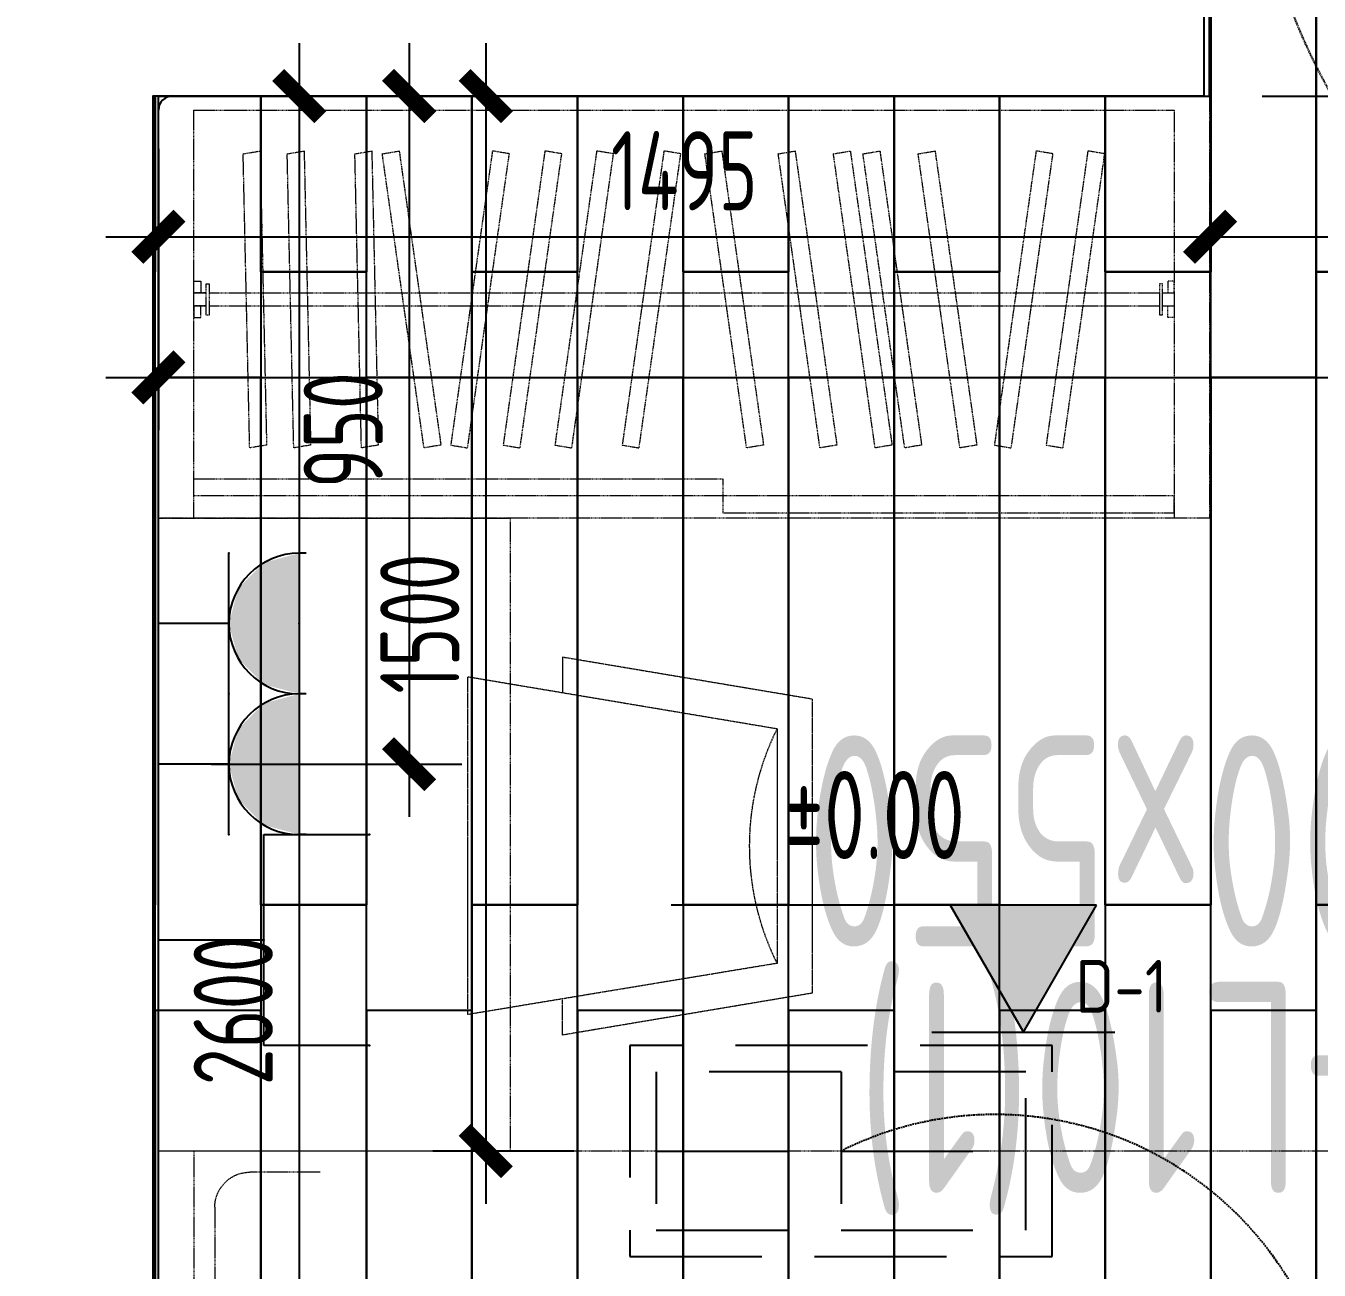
# Model space of a CAD drawing. Header units: millimetres. Extents: x 101598 to 258742, y -131098 to 15111.
# Drawn here: x 243857 to 245695, y -93199 to -91430 of the extents above; entities that cross this region are included whole.
import ezdxf
from ezdxf.enums import TextEntityAlignment as Align
from ezdxf.xclip import XClip

# ---------------------------------------------------------------- set-up
doc = ezdxf.new("R2010")
doc.units = ezdxf.units.MM
doc.header["$LTSCALE"] = 10
doc.header["$XCLIPFRAME"] = 2
for name, pattern in [('134H户型$0$DASH', [0.35, 0.25, -0.1]), ('DASH', [0.35, 0.25, -0.1]), ('HIDDEN2', [0.1875, 0.125, -0.0625])]:
    doc.linetypes.add(name, pattern=pattern)
doc.layers.get('DEFPOINTS').update_dxf_attribs({"color": 251})
for name, color, linetype in [('Z-C天-CEILITE', 2, 'DASH'), ('Z-C天-LITEDIM', 1, 'Continuous'), ('Z-E平-EQUIP-动力', 3, 'Continuous'), ('Z-E平-EQUIP-动力DIM', 1, 'Continuous'), ('Z-E平-EQUIP-照明', 3, 'Continuous'), ('Z-E平-EQUIP-通讯', 3, 'Continuous'), ('Z-F平-FLOOR2-HATCH', 8, 'Continuous'), ('Z-F平-FLOORDIM', 1, 'Continuous'), ('Z-P平-DOOR1', 2, 'Continuous'), ('Z-P平-WALL1', 5, 'Continuous'), ('Z-P平-WALLDIM', 1, 'Continuous')]:
    doc.layers.add(name, color=color, linetype=linetype)
doc.layers.add('Z-P平-FURN1', color=3, linetype='HIDDEN2', lineweight=0)
doc.styles.add('$_TCH_LABEL', font='COMPLEX', dxfattribs={"bigfont": 'GBCBIG'})
doc.styles.add('_TCH_LABEL', font='COMPLEX', dxfattribs={"bigfont": 'GBCBIG'})
doc.styles.add('F-MARK', font='', dxfattribs={"width": 0.8})
doc.styles.add('MD(BLIP)', font='ARCHSTYL.SHX', dxfattribs={"bigfont": 'hza.shx'})
doc.styles.add('MD(DimT)', font='ARCHS.SHX', dxfattribs={"width": 0.8, "bigfont": 'hza.shx'})
doc.styles.add('MD(DimT)2', font='ARCHS.SHX', dxfattribs={"width": 0.8, "bigfont": 'hza.shx'})
doc.styles.add('TSSD2', font='tssdeng2.shx', dxfattribs={"width": 0.8, "bigfont": 'fstxt.shx'})
doc.styles.get('F-MARK').set_extended_font_data('Century Gothic')
doc.dimstyles.new('MD-DIM_75', dxfattribs={"dimscale": 75, "dimtxt": 1.5, "dimasz": 0.8, "dimexe": 1, "dimexo": 1, "dimgap": 0.5, "dimtad": 1, "dimdec": 0, "dimzin": 0, "dimdsep": 46, "dimtxsty": 'MD(DimT)', "dimblk": 'ARCHTICK', "dimcen": 0.09, "dimdle": 1, "dimclrd": 1, "dimclre": 1, "dimclrt": 2, "dimadec": 0, "dimazin": 0, "dimtfac": 1, "dimtdec": 0, "dimtix": 1, "dimtmove": 2, "dimatfit": 3, "dimldrblk": 'ARCHTICK', "dimfxl": 8, "dimfxlon": 1, "dimtolj": 1, "dimtzin": 0, "dimarcsym": 0})

# ---------------------------------------------------------------- blocks, each defined once
blk = doc.blocks.new('TYRYE')
at = {"layer": 'DEFPOINTS', "style": 'TSSD2', "width": 0.7}
for s, p in [('200x550', (262415.5690075852, -92797.95580210432, -6.675914804632698)), ('2-L10(1)', (262415.5682494618, -93148.26349441094, -6.675914804632698))]:
    blk.add_text(s, height=299.9999999999999, rotation=179.9998760010506, dxfattribs=at).set_placement(p)
blk = doc.blocks.new('_ArchTick')
at = {"color": 0, "linetype": 'ByBlock', "const_width": 0.4}
blk.add_lwpolyline([(-0.5, -0.5), (0.5, 0.5)], dxfattribs=at)
blk = doc.blocks.new('*D202')
at = {"layer": 'DEFPOINTS', "color": 0, "transparency": 16777216}
for p in [(244045.8996272435, -91530.05367264443), (245540.4797445994, -91530.05367264443), (245540.4797445994, -91730.05367256954)]:
    blk.add_point(p, dxfattribs=at)
at = {"layer": 'Z-P平-WALLDIM', "color": 1, "lineweight": -2, "transparency": 16777216}
for p, q in [((244045.8996272435, -91605.05367264443), (244045.8996272435, -91805.05367256954)), ((245540.4797445994, -91605.05367264443), (245540.4797445994, -91805.05367256954)), ((243970.8996272435, -91730.05367256954), (245615.4797445994, -91730.05367256954))]:
    blk.add_line(p, q, dxfattribs=at)
at = {"layer": 'Z-P平-WALLDIM', "color": 1, "lineweight": -2, "transparency": 16777216, "xscale": 60, "yscale": 60, "zscale": 60, "rotation": 180}
blk.add_blockref('_ArchTick', (244045.8996272435, -91730.05367256954), dxfattribs=at)
at = {"layer": 'Z-P平-WALLDIM', "color": 1, "lineweight": -2, "transparency": 16777216, "xscale": 60, "yscale": 60, "zscale": 60}
blk.add_blockref('_ArchTick', (245540.4797445994, -91730.05367256954), dxfattribs=at)
at = {"layer": 'Z-P平-WALLDIM', "color": 2, "transparency": 16777216, "insert": (244793.1896859214, -91636.30367256954), "char_height": 112.5, "attachment_point": 5, "style": 'MD(DimT)'}
blk.add_mtext('\\A1;1495', dxfattribs=at)
blk = doc.blocks.new('*D203')
at = {"layer": 'DEFPOINTS', "color": 0, "transparency": 16777216}
for p in [(245540.4797445994, -91530.05367264443), (246450.4797448011, -91530.05367256954), (246450.4797448011, -91730.05367256954)]:
    blk.add_point(p, dxfattribs=at)
at = {"layer": 'Z-P平-WALLDIM', "color": 1, "lineweight": -2, "transparency": 16777216}
for p, q in [((245540.4797445994, -91605.05367264443), (245540.4797445994, -91805.05367256954)), ((246450.4797448011, -91605.05367256954), (246450.4797448011, -91805.05367256954)), ((245465.4797445994, -91730.05367256954), (246525.4797448011, -91730.05367256954))]:
    blk.add_line(p, q, dxfattribs=at)
at = {"layer": 'Z-P平-WALLDIM', "color": 1, "lineweight": -2, "transparency": 16777216, "xscale": 60, "yscale": 60, "zscale": 60, "rotation": 180}
blk.add_blockref('_ArchTick', (245540.4797445994, -91730.05367256954), dxfattribs=at)
at = {"layer": 'Z-P平-WALLDIM', "color": 1, "lineweight": -2, "transparency": 16777216, "xscale": 60, "yscale": 60, "zscale": 60}
blk.add_blockref('_ArchTick', (246450.4797448011, -91730.05367256954), dxfattribs=at)
at = {"layer": 'Z-P平-WALLDIM', "color": 2, "transparency": 16777216, "insert": (245995.4797447002, -91636.30367256954), "char_height": 112.5, "attachment_point": 5, "style": 'MD(DimT)'}
blk.add_mtext('\\A1;910', dxfattribs=at)
blk = doc.blocks.new('*D208')
at = {"layer": 'DEFPOINTS', "color": 0, "transparency": 16777216}
for p in [(244045.8996272435, -91730.05367256954), (251190.5507962861, -91730.05367256954), (251190.5507962861, -91930.05367256954)]:
    blk.add_point(p, dxfattribs=at)
at = {"layer": 'Z-P平-WALLDIM', "color": 1, "lineweight": -2, "transparency": 16777216}
for p, q in [((244045.8996272435, -91805.05367256954), (244045.8996272435, -92005.05367256954)), ((251190.5507962861, -91805.05367256954), (251190.5507962861, -92005.05367256954)), ((243970.8996272435, -91930.05367256954), (251265.5507962861, -91930.05367256954))]:
    blk.add_line(p, q, dxfattribs=at)
at = {"layer": 'Z-P平-WALLDIM', "color": 1, "lineweight": -2, "transparency": 16777216, "xscale": 60, "yscale": 60, "zscale": 60, "rotation": 180}
blk.add_blockref('_ArchTick', (244045.8996272435, -91930.05367256954), dxfattribs=at)
at = {"layer": 'Z-P平-WALLDIM', "color": 1, "lineweight": -2, "transparency": 16777216, "xscale": 60, "yscale": 60, "zscale": 60}
blk.add_blockref('_ArchTick', (251190.5507962861, -91930.05367256954), dxfattribs=at)
at = {"layer": 'Z-P平-WALLDIM', "color": 2, "transparency": 16777216, "insert": (247618.2252117648, -91836.30367256954), "char_height": 112.5, "attachment_point": 5, "style": 'MD(DimT)'}
blk.add_mtext('\\A1;7145', dxfattribs=at)
blk = doc.blocks.new('*D209')
at = {"layer": 'DEFPOINTS', "color": 0, "transparency": 16777216}
for p in [(245539.4797444049, -91030.05365083403), (245539.4797445994, -91530.05367256957), (245820.5508362066, -91530.05367256957)]:
    blk.add_point(p, dxfattribs=at)
at = {"layer": 'Z-P平-WALLDIM', "color": 1, "lineweight": -2, "transparency": 16777216}
for p, q in [((245820.5508362066, -90955.05365083403), (245820.5508362066, -91605.05367256957)), ((245614.4797444049, -91030.05365083403), (245895.5508362066, -91030.05365083403)), ((245614.4797445994, -91530.05367256957), (245895.5508362066, -91530.05367256957))]:
    blk.add_line(p, q, dxfattribs=at)
at = {"layer": 'Z-P平-WALLDIM', "color": 1, "lineweight": -2, "transparency": 16777216, "xscale": 60, "yscale": 60, "zscale": 60}
for p, rotation in [((245820.5508362066, -91030.05365083403), 90), ((245820.5508362066, -91530.05367256957), 270)]:
    blk.add_blockref('_ArchTick', p, dxfattribs=dict(at, rotation=rotation))
at = {"layer": 'Z-P平-WALLDIM', "color": 2, "transparency": 16777216, "insert": (245726.8008362066, -91280.05366170187), "char_height": 112.5, "attachment_point": 5, "rotation": 90, "style": 'MD(DimT)'}
blk.add_mtext('\\A1;500', dxfattribs=at)
blk = doc.blocks.new('*D210')
at = {"layer": 'DEFPOINTS', "color": 0, "transparency": 16777216}
for p in [(244045.8996272436, -91530.05367264446), (244045.8996272392, -94130.05228391844), (244245.8996272393, -94130.05228391844)]:
    blk.add_point(p, dxfattribs=at)
at = {"layer": 'Z-P平-WALLDIM', "color": 1, "lineweight": -2, "transparency": 16777216}
for p, q in [((244245.8996272393, -91455.05367264446), (244245.8996272393, -94205.05228391844)), ((244120.8996272436, -91530.05367264446), (244320.8996272393, -91530.05367264446)), ((244120.8996272392, -94130.05228391844), (244320.8996272393, -94130.05228391844))]:
    blk.add_line(p, q, dxfattribs=at)
at = {"layer": 'Z-P平-WALLDIM', "color": 1, "lineweight": -2, "transparency": 16777216, "xscale": 60, "yscale": 60, "zscale": 60}
for p, rotation in [((244245.8996272393, -91530.05367264446), 90), ((244245.8996272393, -94130.05228391844), 270)]:
    blk.add_blockref('_ArchTick', p, dxfattribs=dict(at, rotation=rotation))
at = {"layer": 'Z-P平-WALLDIM', "color": 2, "transparency": 16777216, "insert": (244152.1496272392, -92830.0529782815), "char_height": 112.5, "attachment_point": 5, "rotation": 90, "style": 'MD(DimT)'}
blk.add_mtext('\\A1;2600', dxfattribs=at)
blk = doc.blocks.new('MD标高符号')
blk.add_hatch(color=256).paths.add_polyline_path([(1.388888888890506, 2.40562612163194), (-1.388888888905058, 2.40562612163194), (0, 1.818989403545856e-11)])
blk.add_line((-1.736111111109494, 3.637978807091713e-12), (1.736111111109494, 3.637978807091713e-12))
blk.add_lwpolyline([(1.388888888890506, 2.405626121624664), (-6.670300077676075, 2.405626121624664)])
blk.add_lwpolyline([(1.388888888890506, 2.405626121624664), (-1.388888888890506, 2.405626121624664), (0, 7.275957614183426e-12)], close=True)
at = {"style": 'F-MARK', "width": 0.8}
blk.add_attdef('LEVEL', text='', height=2.5, dxfattribs=at).set_placement((0, 3.284810429810022), align=Align.CENTER)
blk = doc.blocks.new('e rtfdsx')
at = {"color": 8}
for p, q in [((0, -1.499924978837271), (0, 1.499924978837839)), ((-3.499924978837953, 0), (3.499924978837953, 0))]:
    blk.add_line(p, q, dxfattribs=at)
for points in [[(-3.999899971782725, -1.999899971783066), (-3.999899971782725, 1.999899971783634), (3.999899971782725, 1.999899971783407), (3.999899971784544, -1.999899971783407)], [(-3.499924978837953, -1.499924978837271), (-3.499924978837953, 1.499924978837839), (3.499924978837953, 1.499924978837839), (3.499924978837953, -1.499924978837271)]]:
    blk.add_lwpolyline(points, close=True)
blk = doc.blocks.new('*D251')
at = {"layer": 'DEFPOINTS', "color": 0, "transparency": 16777216}
for p in [(244711.025851897, -91530.05367264524), (244511.0258518971, -93030.05165796982), (244711.025851897, -93030.05165796982)]:
    blk.add_point(p, dxfattribs=at)
at = {"layer": 'Z-C天-LITEDIM', "color": 1, "lineweight": -2, "transparency": 16777216}
for p, q in [((244511.0258518971, -91455.05367264524), (244511.0258518971, -93105.05165796982)), ((244636.025851897, -91530.05367264524), (244436.0258518971, -91530.05367264524)), ((244636.025851897, -93030.05165796982), (244436.0258518971, -93030.05165796982))]:
    blk.add_line(p, q, dxfattribs=at)
at = {"layer": 'Z-C天-LITEDIM', "color": 1, "lineweight": -2, "transparency": 16777216, "xscale": 60, "yscale": 60, "zscale": 60}
for p, rotation in [((244511.0258518971, -91530.05367264524), 90), ((244511.0258518971, -93030.05165796982), 270)]:
    blk.add_blockref('_ArchTick', p, dxfattribs=dict(at, rotation=rotation))
at = {"layer": 'Z-C天-LITEDIM', "color": 2, "transparency": 16777216, "insert": (244417.2758518971, -92280.05266530758), "char_height": 112.5, "attachment_point": 5, "rotation": 90, "style": 'MD(DimT)'}
blk.add_mtext('\\A1;1500', dxfattribs=at)
blk = doc.blocks.new('putongersancha')
for p, q in [((-1.333300010660821, 0.1333300010738299), (-1.333300010660821, 0)), ((-1.333300010660821, 0), (1.333300010660821, 0)), ((1.333300010660821, 0.1333300010738299), (1.333300010660821, 0)), ((1.333300010660821, -1.333300010660821), (-1.333300010660821, -1.333300010660821)), ((0, -1.333300010660821), (0, -2.666600021321642))]:
    blk.add_line(p, q)
blk.add_arc((0, 0), 1.33330001066089, 180, 0)
for p in [(0, 0), (-1.333300010660821, -1.333300010660821), (1.333300010660821, -1.333300010660821)]:
    blk.add_point(p)
for points in [[(1.154671680095419, -0.6666500053304105), (-1.154671680095475, -0.6666500053304105), (1.333300010660821, 0), (-1.333300010660821, 0)], [(0.6666500053304389, -1.154671680095419), (-0.6666500053304389, -1.154671680095419), (1.154671680095419, -0.6666500053304105), (-1.154671680095475, -0.6666500053304105)], [(0, -1.333300010660821), (0, -1.333300010660821), (0.6666500053304389, -1.154671680095419), (-0.6666500053304389, -1.154671680095419)]]:
    blk.add_solid(points)
blk = doc.blocks.new('*U136')
at = {"layer": 'Z-E平-EQUIP-动力', "xscale": 1.000025000625016, "yscale": 1.000025000625016, "zscale": 1.000025000625016}
blk.add_blockref('putongersancha', (3837.456876518214, 803.3132400273007), dxfattribs=at)
blk = doc.blocks.new('*D263')
at = {"layer": 'DEFPOINTS', "color": 0, "transparency": 16777216}
for p in [(244045.8996272438, -91530.05367264437), (244045.8996272415, -92480.05288720844), (244402.1472685341, -92480.05288720844)]:
    blk.add_point(p, dxfattribs=at)
at = {"layer": 'Z-E平-EQUIP-动力DIM', "color": 1, "lineweight": -2, "transparency": 16777216}
for p, q in [((244402.1472685341, -91455.05367264437), (244402.1472685341, -92555.05288720844)), ((244120.8996272438, -91530.05367264437), (244477.1472685341, -91530.05367264437)), ((244120.8996272415, -92480.05288720844), (244477.1472685341, -92480.05288720844))]:
    blk.add_line(p, q, dxfattribs=at)
at = {"layer": 'Z-E平-EQUIP-动力DIM', "color": 1, "lineweight": -2, "transparency": 16777216, "xscale": 60, "yscale": 60, "zscale": 60}
for p, rotation in [((244402.1472685341, -91530.05367264437), 90), ((244402.1472685341, -92480.05288720844), 270)]:
    blk.add_blockref('_ArchTick', p, dxfattribs=dict(at, rotation=rotation))
at = {"layer": 'Z-E平-EQUIP-动力DIM', "color": 2, "transparency": 16777216, "insert": (244308.397268534, -92005.05327992646), "char_height": 112.5, "attachment_point": 5, "rotation": 90, "style": 'MD(DimT)'}
blk.add_mtext('\\A1;950', dxfattribs=at)
blk = doc.blocks.new('134H户型$0$dianhuachazuo')
for p, q in [((-1.999950015991146, 1.995954111858055), (-1.999950015991146, 3.995904127849201)), ((1.999950015991146, 3.995904127849201), (1.999950015991146, 1.995954111858055)), ((1.999950015991146, 1.995954111858055), (-1.999950015991146, 1.995954111858055)), ((0, 1.997952063924629), (0, 0))]:
    blk.add_line(p, q)
for p in [(-1.999950015991146, 3.995904127849201), (1.999950015991146, 3.995904127849201), (0, 1.995954111858055)]:
    blk.add_point(p)
at = {"style": '$_TCH_LABEL', "flags": 8}
blk.add_attdef('$TEXT$', text='', height=1.59996001279292, dxfattribs=at).set_placement((0, 3.995904127849201), align=Align.MIDDLE_CENTER)
blk = doc.blocks.new('*U267')
blk.add_point((-2.842170943040401e-14, 0))
at = {"layer": 'Z-E平-EQUIP-通讯'}
ref = blk.add_blockref('134H户型$0$dianhuachazuo', (-2.842170943040401e-14, 0), dxfattribs=at)
ref.add_attrib('$TEXT$', 'TD', dxfattribs={"layer": '0', "height": 1.59996001279292, "style": '_TCH_LABEL'}).set_placement((-3.108624468950438e-14, -10.00409587215086), align=Align.BOTTOM_CENTER)
at = {"style": '_TCH_LABEL', "flags": 9}
blk.add_attdef('A', (-2.842170943040401e-14, 0), '', height=7.999800063964599e-05, dxfattribs=at)
blk = doc.blocks.new('A$C5145194D')
at = {"linetype": 'Continuous'}
for p, q in [((9.999931549027679, 754.934753103822), (9.999931549027679, 813.9511465464602)), ((13.25128254223091, 754.934753103822), (13.25128254223091, 813.9511465464602)), ((46.06550531950779, 761.4921301529976), (46.06550531952234, 807.3937694972847)), ((46.06550531952234, 807.3937694972847), (49.99993154901313, 807.3937694972847)), ((93.93435777853301, 807.3937694972847), (89.99993154901313, 807.3937694972847)), ((93.93435777853301, 761.4921301529976), (93.93435777853301, 807.3937694972847)), ((126.7485805558244, 754.934753103822), (126.7485805558244, 813.9511465464602)), ((129.9999315490277, 754.934753103822), (129.9999315490277, 813.9511465464602)), ((139.9999315489695, 784.4429498251411), (-6.845103052910417e-05, 784.4429498251411)), ((46.06550531950779, 761.4921301529976), (49.99993154901313, 761.4921301529976)), ((93.93435777853301, 761.4921301529976), (89.99993154901313, 761.4921301529976))]:
    blk.add_line(p, q, dxfattribs=at)
blk.add_lwpolyline([(49.99993154901313, 1.20124313980341e-05), (89.99993154901313, 1.20124313980341e-05), (89.99993154901313, 902.9728632943588), (49.99993154901313, 902.9728632943588)], close=True)
at = {"color": 8, "linetype": 'HIDDEN2'}
blk.add_arc((44.41131450691319, -14.80208172231505), 918.92192233055, 1.014569886305627, 87.15633292295186, dxfattribs=at)
at = {"linetype": 'Continuous'}
for centre, radius, start, end in [((-56.77440733934054, 576.5114729458), 246.6503819850128, 65.35806896309009, 74.29260757733591), ((196.774270437425, 576.5114729459165), 246.6503819850255, 105.7073924226641, 114.6419310369099), ((-56.7744073382928, 992.3744267042493), 246.6503819844292, 285.7073924219994, 294.6419310325859), ((196.7742704363336, 992.3744267040747), 246.6503819842825, 245.3580689674141, 254.2926075780006)]:
    blk.add_arc(centre, radius, start, end, dxfattribs=at)
blk = doc.blocks.new('A$C75332F51')
for p, q in [((1100.00070923593, 50.00015076209093), (0.0006958996818866581, 50.00029825140518)), ((0.0007065593381412327, 0.0002976684409077279), (1100.000719895848, 0.0001507622582721524))]:
    blk.add_line(p, q)
blk.add_lwpolyline([(0.0007065593381412327, 0.0002976684409077279), (0.000297228223644197, 1920.000297668503), (1100.000310564472, 1920.000150762145), (1100.000719895615, 0.0001507620836491697)], close=True)
at = {"color": 8, "linetype": 'HIDDEN2'}
blk.add_lwpolyline([(1070.000690058572, 230.0001447690302), (1070.000710035471, 130.0001447690302, -0.4142135623731803), (1020.000720023905, 80.00013478059554), (845.0007200239052, 80.0000998210744)], format="xyb", dxfattribs=at)
blk = doc.blocks.new('23RFWEDS')
at = {"linetype": 'HIDDEN2'}
for p, q in [((0, 0), (1493.580118900863, 0.1186310805060202)), ((-1.545122358947992e-06, -0.004357889323728159), (1493.580117355799, 0.1142731911822921)), ((-2.328306436538696e-10, -600), (0, 0)), ((1493.580118900863, 0.1186310805060202), (1493.580118900863, -599.9967178662628)), ((1493.580117355799, 0.1142731911822921), (1493.580117355799, -600.0010757555865)), ((-1.545355189591646e-06, -600.0043578893237), (-1.545122358947992e-06, -0.004357889323728159)), ((50, -20), (1443.580118900863, -19.88136892671173)), ((49.99999845487764, -20.00435788932373), (1443.580117355799, -19.88572681603546)), ((49.99999999813735, -599.9999999925494), (50, -20)), ((49.999998453015, -600.0043578818731), (49.99999845487764, -20.00435788932373)), ((1443.580118900863, -19.88136892671173), (1443.580118899001, -600.00146310938)), ((1443.580117355799, -19.88572681603546), (1443.580117353937, -600.0058209987037)), ((1493.580118900863, -599.9967178662628), (-2.328306436538696e-10, -600)), ((1493.580117355799, -600.0010757555865), (-1.545355189591646e-06, -600.0043578893237))]:
    blk.add_line(p, q, dxfattribs=at)
at = {"color": 8, "linetype": 'HIDDEN2'}
for p, q in [((49.99999999906868, -279.9690045785974), (49.99999999906868, -263.3536199633381)), ((49.99999999906868, -263.3536199633381), (60.24390243808739, -263.3536199633381)), ((49.99999845394632, -279.9733624679211), (49.99999845394632, -263.3579778526619)), ((49.99999845394632, -263.3579778526619), (60.24390089296503, -263.3579778526619)), ((60.24390243808739, -263.3536199633381), (60.24390243808739, -279.9690045788302)), ((60.24390089296503, -263.3579778526619), (60.24390089296503, -279.9733624681539)), ((67.81475819391198, -311.3536199633381), (67.81475819414482, -267.0459276555921)), ((67.81475819414482, -267.0459276555921), (72.20500209648162, -267.0459276555921)), ((67.81475664878963, -311.3579778526619), (67.81475664902246, -267.0502855449158)), ((67.81475664902246, -267.0502855449158), (72.20500055135926, -267.0502855449158)), ((72.20500209648162, -267.0459276555921), (72.20500209624879, -311.3536199633381)), ((72.20500055135926, -267.0502855449158), (72.20500055112643, -311.3579778526619)), ((1422.594628945226, -266.9272965825367), (1422.594628944993, -311.2349888900499)), ((1426.984872847563, -266.9272965825367), (1422.594628945226, -266.9272965825367)), ((1422.594627400162, -266.9316544718604), (1422.594627399929, -311.2393467793736)), ((1426.984871302499, -266.9316544718604), (1422.594627400162, -266.9316544718604)), ((1426.984872847563, -311.2349888902827), (1426.984872847563, -266.9272965825367)), ((1426.984871302499, -311.2393467796064), (1426.984871302499, -266.9316544718604)), ((1434.555728603387, -263.2349888902827), (1434.555728603387, -279.8503735055419)), ((1443.580118900165, -263.2349888902827), (1434.555728603387, -263.2349888902827)), ((1434.555727058323, -263.2393467796064), (1434.555727058323, -279.8547313948657)), ((1443.580117355101, -263.2393467796064), (1434.555727058323, -263.2393467796064)), ((1443.580118899932, -279.8503735055419), (1443.580118900165, -263.2349888902827)), ((1443.580117354868, -279.8547313948657), (1443.580117355101, -263.2393467796064)), ((49.99999999906868, -279.9690045785974), (67.81475819391198, -279.9690045788302)), ((67.81475819391198, -279.9690045788302), (49.99999999906868, -279.9690045788302)), ((60.24390243808739, -279.9690045788302), (49.99999999906868, -279.9690045785974)), ((67.81475664878963, -279.9733624681539), (49.99999845394632, -279.9733624681539)), ((49.99999845394632, -279.9733624679211), (67.81475664878963, -279.9733624681539)), ((60.24390089296503, -279.9733624681539), (49.99999845394632, -279.9733624679211)), ((72.08992131752893, -279.9690045788302), (1422.594628945226, -279.8503735055419)), ((72.08991977240657, -279.9733624681539), (1422.594627400162, -279.8547313948657)), ((1426.984872847563, -279.8503735055419), (1443.580118899932, -279.8503735057748)), ((1426.984871302499, -279.8547313948657), (1443.580117354868, -279.8547313950985)), ((1434.555728603387, -279.8503735055419), (1443.580118899932, -279.8503735055419)), ((1434.555727058323, -279.8547313948657), (1443.580117354868, -279.8547313948657)), ((67.81475819391198, -298.4305430403329), (49.99999999906868, -298.4305430403329)), ((49.99999999906868, -298.4305430401), (67.81475819391198, -298.4305430403329)), ((49.99999999906868, -298.4305430403329), (49.99999999906868, -315.0459276555921)), ((60.24390243808739, -298.4305430403329), (49.99999999906868, -298.4305430403329)), ((67.81475664878963, -298.4349009296566), (49.99999845394632, -298.4349009296566)), ((49.99999845394632, -298.4349009294237), (67.81475664878963, -298.4349009296566)), ((49.99999845394632, -298.4349009296566), (49.99999845394632, -315.0502855449158)), ((60.24390089296503, -298.4349009296566), (49.99999845394632, -298.4349009296566)), ((60.24390243808739, -315.0459276555921), (60.24390243808739, -298.4305430403329)), ((60.24390089296503, -315.0502855449158), (60.24390089296503, -298.4349009296566)), ((72.20500209624879, -311.3536199633381), (67.81475819391198, -311.3536199633381)), ((72.20500055112643, -311.3579778526619), (67.81475664878963, -311.3579778526619)), ((72.08992131752893, -298.4305430403329), (1422.594628944993, -298.3119119670446)), ((72.08991977240657, -298.4349009296566), (1422.594627399929, -298.3162698563683)), ((1422.594628944993, -311.2349888900499), (1426.984872847563, -311.2349888902827)), ((1422.594627399929, -311.2393467793736), (1426.984871302499, -311.2393467796064)), ((1426.984872847563, -298.3119119670446), (1443.580118899932, -298.3119119672774)), ((1426.984871302499, -298.3162698563683), (1443.580117354868, -298.3162698566011)), ((1434.555728603387, -298.3119119672774), (1443.580118899932, -298.3119119672774)), ((1434.555728603387, -314.9272965825367), (1434.555728603387, -298.3119119672774)), ((1434.555727058323, -298.3162698566011), (1443.580117354868, -298.3162698566011)), ((1434.555727058323, -314.9316544718604), (1434.555727058323, -298.3162698566011)), ((1443.580118899932, -298.3119119672774), (1443.580118899932, -314.9272965825367)), ((1443.580117354868, -298.3162698566011), (1443.580117354868, -314.9316544718604)), ((49.99999999906868, -315.0459276555921), (60.24390243808739, -315.0459276555921)), ((49.99999845394632, -315.0502855449158), (60.24390089296503, -315.0502855449158)), ((1443.580118899932, -314.9272965825367), (1434.555728603387, -314.9272965825367)), ((1443.580117354868, -314.9316544718604), (1434.555727058323, -314.9316544718604))]:
    blk.add_line(p, q, dxfattribs=at)
for points in [[(144.3395355126704, -78.11181157767714), (153.6340352026164, -496.2804702435242), (129.6143339094124, -500.2877358816186), (120.3198342196993, -82.1190772162372)], [(144.339533967548, -78.11616946700087), (153.634033657494, -496.2848281328479), (129.61433236429, -500.2920937709423), (120.3198326745769, -82.12343510556093)], [(206.9614825394819, -78.11181157767714), (216.2559822294279, -496.2804702435242), (192.2362809362239, -500.2877358816186), (182.9417812465108, -82.1190772162372)], [(206.9614809943596, -78.11616946700087), (216.2559806843055, -496.2848281328479), (192.2362793911016, -500.2920937709423), (182.9417797013884, -82.12343510556093)], [(303.152558261354, -78.11181157767714), (312.4470579512999, -496.2804702435242), (288.427356658096, -500.2877358816186), (279.1328569683828, -82.1190772162372)], [(303.1525567162316, -78.11616946700087), (312.4470564061776, -496.2848281328479), (288.4273551129736, -500.2920937709423), (279.1328554232605, -82.12343510556093)], [(342.09452808887, -78.11181157767714), (401.3890277788159, -496.2804702435242), (377.369326485612, -500.2877358816186), (318.0748267958988, -82.1190772162372)], [(342.0945265437476, -78.11616946700087), (401.3890262336936, -496.2848281328479), (377.3693249404896, -500.2920937709423), (318.0748252507765, -82.12343510556093)], [(474.6051585116074, -78.11181157721148), (415.3106588216615, -496.2804702430585), (439.3303601146326, -500.2877358811529), (498.6248598043458, -82.11907721577154)], [(474.6051569664851, -78.11616946653521), (415.3106572765391, -496.2848281323822), (439.3303585695103, -500.2920937704766), (498.6248582592234, -82.12343510509527)], [(549.1459941151552, -78.11616946350841), (489.8514944252092, -496.2848281293554), (513.8711957181804, -500.2920937674498), (573.1656954078935, -82.12343510183564)], [(549.1459956602775, -78.11181157418469), (489.8514959703316, -496.2804702400317), (513.8711972633027, -500.2877358781261), (573.1656969530159, -82.11907721251191)], [(622.7076690784306, -78.11181157418469), (563.4131693884847, -496.2804702400317), (587.4328706814558, -500.2877358781261), (646.7273703714018, -82.11907721251191)], [(622.7076675333083, -78.11616946350841), (563.4131678433623, -496.2848281293554), (587.4328691363335, -500.2920937674498), (646.7273688262794, -82.12343510183564)], [(718.3232623378863, -78.11181157418469), (659.0287626479403, -496.2804702400317), (683.0484639409115, -500.2877358781261), (742.3429636308574, -82.11907721251191)], [(718.3232607927639, -78.11616946350841), (659.028761102818, -496.2848281293554), (683.0484623957891, -500.2920937674498), (742.342962085735, -82.12343510183564)], [(800.5725337544573, -78.11181157767714), (859.8670334444032, -496.2804702435242), (835.847332151432, -500.2877358816186), (776.5528324617189, -82.1190772162372)], [(800.5725322093349, -78.11616946700087), (859.8670318992808, -496.2848281328479), (835.8473306063097, -500.2920937709423), (776.5528309165966, -82.12343510556093)], [(904.7987789738108, -78.11181157767714), (964.0932786637568, -496.2804702435242), (940.0735773707856, -500.2877358816186), (880.7790776810725, -82.1190772162372)], [(904.7987774286885, -78.11616946700087), (964.0932771186344, -496.2848281328479), (940.0735758256633, -500.2920937709423), (880.7790761359502, -82.12343510556093)], [(983.2096420678427, -78.11181157767714), (1042.504141757789, -496.2804702435242), (1018.484440464817, -500.2877358816186), (959.1899407751043, -82.1190772162372)], [(983.2096405227203, -78.11616946700087), (1042.504140212666, -496.2848281328479), (1018.484438919695, -500.2920937709423), (959.189939229982, -82.12343510556093)], [(1025.263955992414, -78.11616946700087), (1084.55845568236, -496.2848281328479), (1060.538754389388, -500.2920937709423), (1001.244254699675, -82.12343510556093)], [(1025.263957537536, -78.11181157767714), (1084.558457227482, -496.2804702435242), (1060.538755934511, -500.2877358816186), (1001.244256244798, -82.1190772162372)], [(1103.674820631568, -78.11181157767714), (1162.969320321514, -496.2804702435242), (1138.949619028543, -500.2877358816186), (1079.655119338597, -82.1190772162372)], [(1103.674819086445, -78.11616946700087), (1162.969318776391, -496.2848281328479), (1138.94961748342, -500.2920937709423), (1079.655117793474, -82.12343510556093)], [(1247.232529007422, -78.11181157418469), (1187.938029317476, -496.2804702400317), (1211.957730610447, -500.2877358781261), (1271.252230300161, -82.11907721251191)], [(1247.2325274623, -78.11616946350841), (1187.938027772354, -496.2848281293554), (1211.957729065325, -500.2920937674498), (1271.252228755038, -82.12343510183564)], [(1320.794202425575, -78.11181157418469), (1261.499702735629, -496.2804702400317), (1285.519404028601, -500.2877358781261), (1344.813903718546, -82.11907721251191)], [(1320.794200880453, -78.11616946350841), (1261.499701190507, -496.2848281293554), (1285.519402483478, -500.2920937674498), (1344.813902173424, -82.12343510183564)]]:
    blk.add_lwpolyline(points, close=True, dxfattribs=at)
at = {"linetype": 'HIDDEN2'}
for points in [[(49.99999999813735, -544.2467959357891), (801.8410997771425, -544.2464330812363), (801.8410997771425, -568.4247309988277), (49.99999999813735, -568.4250938531477)], [(49.999998453015, -544.2511538251129), (801.8410982320202, -544.25079097056), (801.8410982320202, -568.4290888881515), (49.999998453015, -568.4294517424714)], [(1443.580118902493, -568.3064627726417), (801.8410997771425, -568.4247309988277), (801.8410997771425, -592.6030289161863), (1443.580118902493, -592.4847606900003)], [(1443.580117357429, -568.3108206619654), (801.8410982320202, -568.4290888881515), (801.8410982320202, -592.60738680551), (1443.580117357429, -592.489118579324)]]:
    blk.add_lwpolyline(points, close=True, dxfattribs=at)
at = {"layer": 'Z-P平-WALL1'}
blk.add_arc((19.99999845289858, -19.88130444863054), 20, 90, 179.9999999941637, dxfattribs=at)
blk = doc.blocks.new('A$C685A1791')
at = {"linetype": 'DASH', "ltscale": 0.5}
for p, q in [((-269.9161398173601, 411.9572869703679), (85.04296736084505, 471.5801008973556)), ((85.04296736084505, 471.5801008973556), (85.04296736084505, 420.879651299545)), ((-269.9161398173601, 411.9572869703679), (-269.9161398173601, -5.95735521692768)), ((-269.9161398173601, -5.95735521692768), (85.04296736084505, -65.58016914390828)), ((85.04296736084505, -65.58016914390828), (85.04296736084505, -14.87971954608656))]:
    blk.add_line(p, q, dxfattribs=at)
at = {"color": 8, "linetype": 'DASH', "ltscale": 0.5}
for p, q in [((-219.9161398173601, 369.6553842362828), (219.9161398173601, 443.5344244902717)), ((219.9161398173601, 443.5344244902717), (219.9161398173601, -36.43952012698718)), ((-219.9161398173601, 369.6553842362828), (-219.9161398173601, 36.43952012698355)), ((-219.9161398173601, 36.43952012698355), (219.9161398173601, -36.43952012698718))]:
    blk.add_line(p, q, dxfattribs=at)
blk.add_arc((-555.7187781507673, 203.0474521816413), 374.8621279019565, 333.6117663368147, 26.3882336631853, dxfattribs=at)
blk = doc.blocks.new('A$C076F60D2')
at = {"color": 8}
blk.add_line((600, -150), (599.9999999999418, 1.455191522836685e-11), dxfattribs=at)
for points in [[(0, -900), (150, -900), (150, 0), (0, 0)], [(300, -900), (450, -900), (450, 0), (300, 0)]]:
    blk.add_lwpolyline(points, close=True, dxfattribs=at)
for points in [[(300, -900), (300, -150), (150, -150), (150, -900)], [(600, -900), (600, -150), (450, -150), (450, -900)]]:
    blk.add_lwpolyline(points, dxfattribs=at)
blk = doc.blocks.new('A$C57FE0F12')
at = {"color": 8}
for p, q in [((9130.414275496267, 2300.001734640115), (8980.414275496252, 2300.001734640056)), ((10030.41427549627, 2300.001734640173), (9880.414275496252, 2300.001734640115)), ((9130.4142754965, 1700.001734640187), (8980.414275496485, 1700.001734640129)), ((10030.4142754965, 1700.001734640246), (9880.414275496485, 1700.001734640187)), ((9130.4142754965, 1100.001734640246), (8980.414275496485, 1100.001734640187)), ((10030.4142754965, 1100.001734640304), (9880.414275496485, 1100.001734640246))]:
    blk.add_line(p, q, dxfattribs=at)
for points in [[(8980.4142754965, 2300.001734639998), (8980.4142754965, 2450.001734639998), (8080.4142754965, 2450.001734639998), (8080.4142754965, 2300.001734639998)], [(9880.4142754965, 2300.001734640056), (9880.4142754965, 2450.001734640056), (8980.4142754965, 2450.001734640056), (8980.4142754965, 2300.001734640056)], [(10780.4142754965, 2300.001734640115), (10780.4142754965, 2450.001734640115), (9880.4142754965, 2450.001734640115), (9880.4142754965, 2300.001734640115)], [(8980.414275496267, 2000.001734640057), (8980.414275496267, 2150.001734640057), (8080.414275496267, 2150.001734640056), (8080.414275496267, 2000.001734640056)], [(9880.414275496267, 2000.001734640115), (9880.414275496267, 2150.001734640115), (8980.414275496267, 2150.001734640115), (8980.414275496267, 2000.001734640115)], [(10780.41427549627, 2000.001734640173), (10780.41427549627, 2150.001734640173), (9880.414275496267, 2150.001734640173), (9880.414275496267, 2000.001734640173)], [(8980.414275496267, 1700.001734640057), (8980.414275496267, 1850.001734640057), (8080.414275496267, 1850.001734640056), (8080.414275496267, 1700.001734640056)], [(9880.414275496267, 1700.001734640115), (9880.414275496267, 1850.001734640115), (8980.414275496267, 1850.001734640115), (8980.414275496267, 1700.001734640115)], [(10780.41427549627, 1700.001734640173), (10780.41427549627, 1850.001734640173), (9880.414275496267, 1850.001734640173), (9880.414275496267, 1700.001734640173)], [(8980.4142754965, 1400.001734640129), (8980.4142754965, 1550.00173464013), (8080.4142754965, 1550.001734640129), (8080.4142754965, 1400.001734640129)], [(9880.4142754965, 1400.001734640188), (9880.4142754965, 1550.001734640188), (8980.4142754965, 1550.001734640187), (8980.4142754965, 1400.001734640187)], [(10780.4142754965, 1400.001734640246), (10780.4142754965, 1550.001734640246), (9880.4142754965, 1550.001734640246), (9880.4142754965, 1400.001734640246)], [(8980.4142754965, 1100.001734640129), (8980.4142754965, 1250.001734640129), (8080.4142754965, 1250.001734640129), (8080.4142754965, 1100.001734640129)], [(9880.4142754965, 1100.001734640188), (9880.4142754965, 1250.001734640188), (8980.4142754965, 1250.001734640187), (8980.4142754965, 1100.001734640187)], [(10780.4142754965, 1100.001734640246), (10780.4142754965, 1250.001734640246), (9880.4142754965, 1250.001734640246), (9880.4142754965, 1100.001734640246)], [(8980.4142754965, 800.0017346401876), (8980.4142754965, 950.0017346401877), (8080.4142754965, 950.0017346401875), (8080.4142754965, 800.0017346401874)], [(9880.4142754965, 800.0017346402458), (9880.4142754965, 950.0017346402459), (8980.4142754965, 950.0017346402457), (8980.4142754965, 800.0017346402456)], [(10780.4142754965, 800.001734640304), (10780.4142754965, 950.0017346403041), (9880.4142754965, 950.0017346403039), (9880.4142754965, 800.0017346403038)], [(8980.4142754965, 500.0017346401876), (8980.4142754965, 650.0017346401876), (8080.4142754965, 650.0017346401874), (8080.4142754965, 500.0017346401874)], [(9880.4142754965, 500.0017346402458), (9880.4142754965, 650.0017346402458), (8980.4142754965, 650.0017346402456), (8980.4142754965, 500.0017346402456)], [(10780.4142754965, 500.001734640304), (10780.4142754965, 650.001734640304), (9880.4142754965, 650.0017346403038), (9880.4142754965, 500.0017346403038)]]:
    blk.add_lwpolyline(points, close=True, dxfattribs=at)
for points in [[(8980.414275496267, 2300.001734640057), (8230.414275496267, 2300.001734640056), (8230.414275496267, 2150.001734640056), (8980.414275496267, 2150.001734640057)], [(9880.414275496267, 2300.001734640115), (9130.414275496267, 2300.001734640115), (9130.414275496267, 2150.001734640115), (9880.414275496267, 2150.001734640115)], [(10780.41427549627, 2300.001734640173), (10030.41427549627, 2300.001734640173), (10030.41427549627, 2150.001734640173), (10780.41427549627, 2150.001734640173)], [(8980.414275496267, 2000.001734640057), (8230.414275496267, 2000.001734640056), (8230.414275496267, 1850.001734640056), (8980.414275496267, 1850.001734640057)], [(9880.414275496267, 2000.001734640115), (9130.414275496267, 2000.001734640115), (9130.414275496267, 1850.001734640115), (9880.414275496267, 1850.001734640115)], [(10780.41427549627, 2000.001734640173), (10030.41427549627, 2000.001734640173), (10030.41427549627, 1850.001734640173), (10780.41427549627, 1850.001734640173)], [(8980.4142754965, 1700.00173464013), (8230.4142754965, 1700.001734640129), (8230.4142754965, 1550.001734640129), (8980.4142754965, 1550.00173464013)], [(9880.4142754965, 1700.001734640188), (9130.4142754965, 1700.001734640187), (9130.4142754965, 1550.001734640188), (9880.4142754965, 1550.001734640188)], [(10780.4142754965, 1700.001734640246), (10030.4142754965, 1700.001734640246), (10030.4142754965, 1550.001734640246), (10780.4142754965, 1550.001734640246)], [(8980.4142754965, 1400.001734640129), (8230.4142754965, 1400.001734640129), (8230.4142754965, 1250.001734640129), (8980.4142754965, 1250.001734640129)], [(9880.4142754965, 1400.001734640188), (9130.4142754965, 1400.001734640187), (9130.4142754965, 1250.001734640187), (9880.4142754965, 1250.001734640188)], [(10780.4142754965, 1400.001734640246), (10030.4142754965, 1400.001734640246), (10030.4142754965, 1250.001734640246), (10780.4142754965, 1250.001734640246)], [(8980.4142754965, 1100.001734640188), (8230.4142754965, 1100.001734640187), (8230.4142754965, 950.0017346401876), (8980.4142754965, 950.0017346401877)], [(9880.4142754965, 1100.001734640246), (9130.4142754965, 1100.001734640246), (9130.4142754965, 950.0017346402458), (9880.4142754965, 950.0017346402459)], [(10780.4142754965, 1100.001734640304), (10030.4142754965, 1100.001734640304), (10030.4142754965, 950.001734640304), (10780.4142754965, 950.0017346403041)], [(8980.4142754965, 800.0017346401876), (8230.4142754965, 800.0017346401875), (8230.4142754965, 650.0017346401874), (8980.4142754965, 650.0017346401876)], [(9880.4142754965, 800.0017346402458), (9130.4142754965, 800.0017346402457), (9130.4142754965, 650.0017346402456), (9880.4142754965, 650.0017346402458)], [(10780.4142754965, 800.001734640304), (10030.4142754965, 800.0017346403039), (10030.4142754965, 650.0017346403038), (10780.4142754965, 650.001734640304)]]:
    blk.add_lwpolyline(points, dxfattribs=at)
at = {"rotation": 90}
for p in [(8080.4142754965, 2300.001734639998), (8980.4142754965, 2300.001734640056), (9880.4142754965, 2300.001734640115), (8080.414275496267, 1700.001734640056), (8980.414275496267, 1700.001734640115), (9880.414275496267, 1700.001734640173), (8080.4142754965, 1100.001734640129), (8980.4142754965, 1100.001734640187), (9880.4142754965, 1100.001734640246), (8080.4142754965, 500.0017346401874), (8980.4142754965, 500.0017346402456), (9880.4142754965, 500.0017346403038)]:
    blk.add_blockref('A$C076F60D2', p, dxfattribs=at)

msp = doc.modelspace()

# ---------------------------------------------------------------- linework, layer by layer
at = {"layer": 'Z-E平-EQUIP-照明', "color": 8, "linetype": '134H户型$0$DASH'}
msp.add_arc((245234.9162922338, -93466.08040520367), 487.9441222411306, 314.9011314510673, 116.6703416724794, dxfattribs=at)
at = {"layer": 'Z-P平-FURN1'}
for points in [[(244045.8965263336, -93030.09774437519), (244045.8996198521, -92130.05365082885), (244545.8996198521, -92130.05365082885), (244545.9200412491, -93030.05214216572)], [(244045.8965278787, -93030.10210226451), (244045.8996213972, -92130.05800871819), (244545.8996213972, -92130.05800871819), (244545.9200427942, -93030.05650005506)]]:
    msp.add_lwpolyline(points, close=True, dxfattribs=at)
at = {"layer": 'Z-P平-WALL1'}
msp.add_lwpolyline([(244045.8996213927, -94130.05226210285), (244045.8996213986, -91530.05365082886), (245439.4797387545, -91530.05365083068), (245439.4797387545, -91530.0536508319), (245539.4797387545, -91530.05365075398), (245539.4797386766, -91430.05365079174), (245539.4797385602, -91030.053650834)], dxfattribs=at)

# ---------------------------------------------------------------- block references
at = {"layer": 'Z-C天-CEILITE', "xscale": -74.9999984641425, "yscale": 74.9999984641425, "zscale": 74.9999984641425, "rotation": 180}
msp.add_blockref('e rtfdsx', (245015.8994024392, -93030.05165796977), dxfattribs=at)
at = {"layer": 'Z-E平-EQUIP-动力', "xscale": 75, "yscale": 75, "zscale": 75, "rotation": 269.9999999999999}
for p in [(183997.4046492531, 195529.2128532569), (183997.4046492531, 195329.2128516578)]:
    msp.add_blockref('*U136', p, dxfattribs=at)
at = {"layer": 'Z-E平-EQUIP-通讯', "color": 2, "xscale": 75, "yscale": 75, "zscale": 75, "rotation": 270}
msp.add_blockref('*U267', (244045.8974950454, -92730.04916951209), dxfattribs=at)
at = {"layer": 'Z-F平-FLOOR2-HATCH'}
ref = msp.add_blockref('A$C57FE0F12', (243391.3559619598, -82799.63937533868), dxfattribs=dict(at, rotation=270))
XClip(ref).set_block_clipping_path([(8230.4142754965, 3050.001734638907), (8230.41427549532, 2140.0017344372172), (8730.4142754153, 2140.0017344365187), (8730.414275490184, 646.4216170806321), (11330.41288676417, 646.421617074724), (11330.41295420294, 1046.4114262205258), (11730.421981279898, 1046.4113587785105), (11730.422319090736, 3050.01943585102)])
at = {"layer": 'Z-F平-FLOORDIM'}
ref = msp.add_blockref('MD标高符号', (245275.0142802945, -92861.00332775927, 0.001639280010821362), dxfattribs=dict(at, xscale=75, yscale=75, zscale=75))
ref.add_attrib('LEVEL', '%%P0.00', dxfattribs={"layer": '0', "color": 2, "height": 124.9999999999999, "style": 'MD(DimT)2', "width": 0.8}).set_placement((245062.7980307695, -92614.77044456713, 0.001639280010821362), align=Align.CENTER)
at = {"layer": 'Z-P平-DOOR1', "color": 155, "xscale": -0.9394243447500201, "yscale": 0.9394243447500201, "zscale": 0.9394243447500201, "rotation": 90}
msp.add_blockref('A$C5145194D', (246449.4789722039, -91059.16092044704), dxfattribs=at)
at = {"layer": 'Z-P平-FURN1', "ltscale": 0.05}
msp.add_blockref('23RFWEDS', (244045.8996213986, -91530.05365082886), dxfattribs=at)
at = {"layer": 'Z-P平-FURN1', "linetype": 'DASH', "xscale": -1}
for p in [(244705.2055244301, -92799.5854474766), (244705.2055259753, -92799.58980536592)]:
    msp.add_blockref('A$C685A1791', p, dxfattribs=at)
at = {"layer": 'Z-P平-FURN1', "ltscale": 0.05, "xscale": -1, "rotation": 270}
msp.add_blockref('A$C75332F51', (244045.8995334394, -94130.0521499999), dxfattribs=at)
at = {"layer": 'Z-P平-WALLDIM'}
msp.add_blockref('TYRYE', (-16473.10292465647, 358.8332015288906), dxfattribs=at)

# ---------------------------------------------------------------- texts
at = {"layer": 'Z-C天-CEILITE', "insert": (245349.111112996, -92795.80273972395), "char_height": 74.99999846414246, "attachment_point": 4, "style": 'MD(BLIP)'}
msp.add_mtext('\\A1;D-1', dxfattribs=at)

# ---------------------------------------------------------------- dimensions: what is measured, and where the dimension line sits
at = {"layer": 'Z-C天-LITEDIM'}
dim = msp.add_linear_dim(base=(244511.0258518971, -93030.05165796982), p1=(244711.0258518969, -91530.05367264521), p2=(244711.0258518969, -93030.05165796979), angle=90, dimstyle='MD-DIM_75', dxfattribs=at)
dim.commit()
dim.dimension.update_dxf_attribs({"geometry": '*D251', "text_midpoint": (244417.2758518971, -92280.05266530758)})
at = {"layer": 'Z-E平-EQUIP-动力DIM'}
dim = msp.add_linear_dim(base=(244402.1472685341, -92480.05288720844), p1=(244045.8996272437, -91530.05367264434), p2=(244045.8996272413, -92480.05288720841), angle=90, dimstyle='MD-DIM_75', dxfattribs=at)
dim.commit()
dim.dimension.update_dxf_attribs({"geometry": '*D263', "text_midpoint": (244308.397268534, -92005.05327992646)})
at = {"layer": 'Z-P平-WALLDIM'}
for base, p1, p2, picture, middle in [((245820.5508362066, -91530.05367256957), (245539.4797444048, -91030.053650834), (245539.4797445993, -91530.05367256954), '*D209', (245726.8008362066, -91280.05366170187)), ((244245.8996272393, -94130.05228391844), (244045.8996272435, -91530.05367264443), (244045.899627239, -94130.05228391841), '*D210', (244152.1496272392, -92830.0529782815))]:
    dim = msp.add_linear_dim(base=base, p1=p1, p2=p2, angle=90, dimstyle='MD-DIM_75', dxfattribs=at)
    dim.commit()
    dim.dimension.update_dxf_attribs({"geometry": picture, "text_midpoint": middle})
for base, p1, p2, picture, middle in [((245540.4797445994, -91730.05367256954), (244045.8996272435, -91530.05367264443), (245540.4797445994, -91530.05367264443), '*D202', (244793.1896859214, -91636.30367256954)), ((246450.4797448011, -91730.05367256954), (245540.4797445994, -91530.05367264443), (246450.4797448011, -91530.05367256954), '*D203', (245995.4797447002, -91636.30367256954)), ((251190.5507962861, -91930.05367256954), (244045.8996272435, -91730.05367256954), (251190.5507962861, -91730.05367256954), '*D208', (247618.2252117648, -91836.30367256954))]:
    dim = msp.add_linear_dim(base=base, p1=p1, p2=p2, dimstyle='MD-DIM_75', dxfattribs=at)
    dim.commit()
    dim.dimension.update_dxf_attribs({"geometry": picture, "text_midpoint": middle})

doc.saveas('drawing.dxf')
